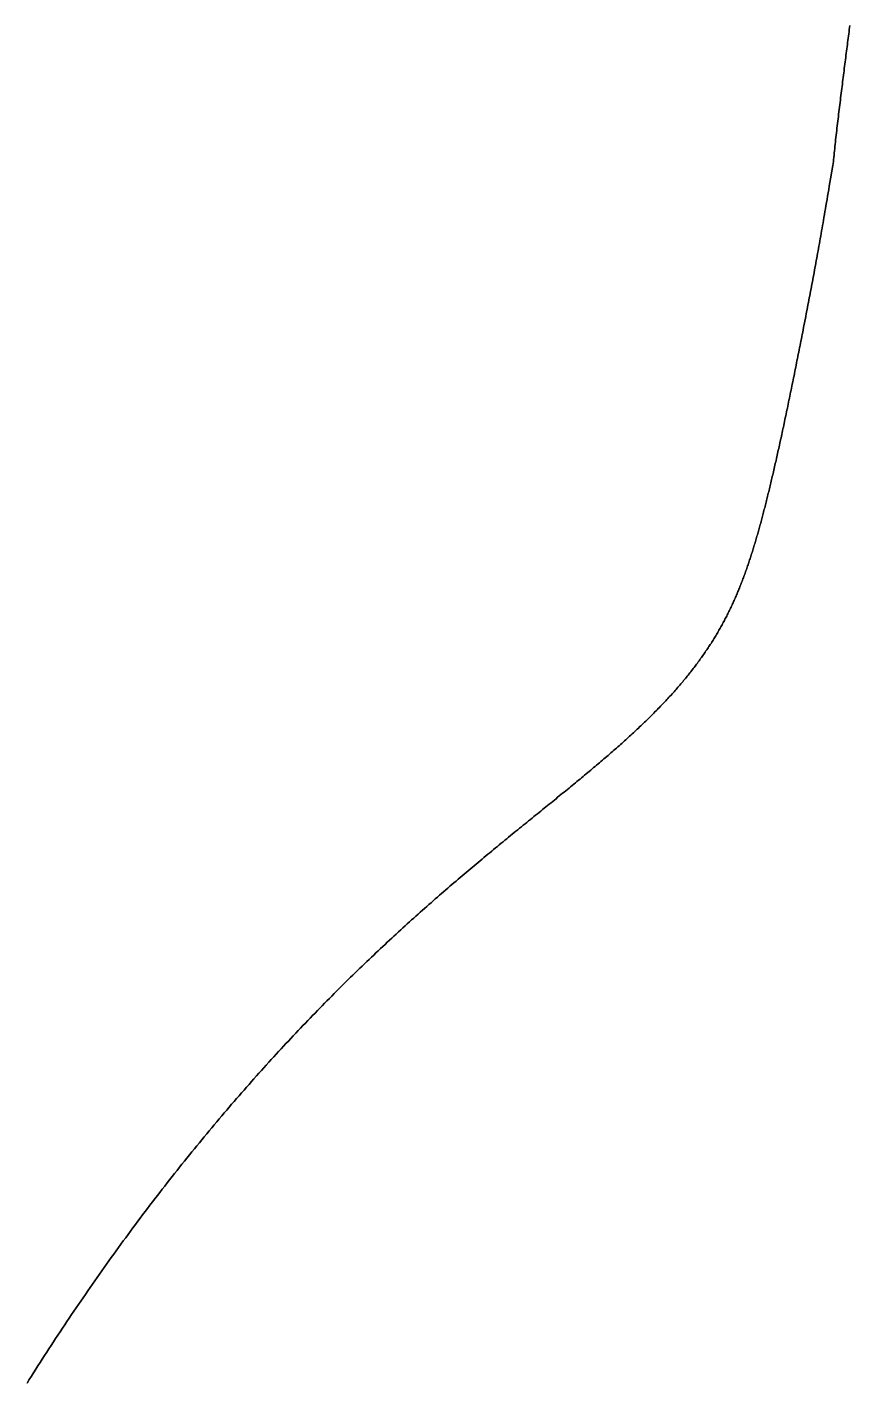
# Model space of a CAD drawing. Header units: inches. Extents: x 130170 to 284068, y 377793 to 804530.
# Drawn here: x 249252.3 to 249292.2, y 749375.7 to 749441.5 of the extents above; entities that cross this region are included whole.
import ezdxf

# ---------------------------------------------------------------- set-up
doc = ezdxf.new("R2010")
doc.units = ezdxf.units.IN
doc.header["$MEASUREMENT"] = 0
doc.layers.add('muni_il', color=7, linetype='Continuous')

msp = doc.modelspace()

# ---------------------------------------------------------------- linework, layer by layer
at = {"layer": 'muni_il'}
for points in [[(249292.224, 749441.571), (249292.211, 749441.467), (249292.197, 749441.363), (249292.184, 749441.259), (249292.17, 749441.155), (249292.156, 749441.05), (249292.143, 749440.946), (249292.13, 749440.842), (249292.116, 749440.738), (249292.103, 749440.634), (249292.089, 749440.53), (249292.076, 749440.425), (249292.062, 749440.32), (249292.049, 749440.216), (249292.035, 749440.111), (249292.022, 749440.005), (249292.008, 749439.9), (249291.995, 749439.794), (249291.981, 749439.688), (249291.968, 749439.581), (249291.954, 749439.475), (249291.94, 749439.367), (249291.927, 749439.26), (249291.913, 749439.152), (249291.899, 749439.044), (249291.885, 749438.935), (249291.872, 749438.826), (249291.858, 749438.717), (249291.844, 749438.607), (249291.83, 749438.497), (249291.817, 749438.386), (249291.803, 749438.275), (249291.789, 749438.163), (249291.775, 749438.052), (249291.761, 749437.94), (249291.747, 749437.827), (249291.733, 749437.714), (249291.72, 749437.601), (249291.706, 749437.488), (249291.692, 749437.374), (249291.678, 749437.261), (249291.665, 749437.147), (249291.651, 749437.033), (249291.638, 749436.919), (249291.624, 749436.806), (249291.611, 749436.692), (249291.598, 749436.579), (249291.585, 749436.465), (249291.572, 749436.353), (249291.559, 749436.24), (249291.547, 749436.128), (249291.534, 749436.017), (249291.522, 749435.907), (249291.51, 749435.797), (249291.499, 749435.688), (249291.487, 749435.58), (249291.476, 749435.473), (249291.465, 749435.368), (249291.454, 749435.263), (249291.443, 749435.16), (249291.433, 749435.058), (249291.423, 749434.958), (249291.414, 749434.859), (249291.404, 749434.762), (249291.351, 749434.497), (249291.286, 749434.12), (249291.256, 749433.941), (249291.226, 749433.766), (249291.197, 749433.597), (249291.169, 749433.433), (249291.142, 749433.273), (249291.115, 749433.117), (249291.089, 749432.964), (249291.064, 749432.816), (249291.039, 749432.67), (249291.015, 749432.527), (249290.99, 749432.387), (249290.967, 749432.25), (249290.943, 749432.114), (249290.92, 749431.981), (249290.898, 749431.85), (249290.875, 749431.721), (249290.853, 749431.593), (249290.831, 749431.467), (249290.809, 749431.343), (249290.787, 749431.219), (249290.765, 749431.097), (249290.743, 749430.976), (249290.722, 749430.855), (249290.7, 749430.736), (249290.679, 749430.617), (249290.658, 749430.499), (249290.637, 749430.382), (249290.615, 749430.266), (249290.594, 749430.15), (249290.573, 749430.034), (249290.552, 749429.919), (249290.531, 749429.804), (249290.509, 749429.69), (249290.488, 749429.576), (249290.467, 749429.462), (249290.446, 749429.348), (249290.425, 749429.235), (249290.403, 749429.122), (249290.382, 749429.009), (249290.361, 749428.897), (249290.34, 749428.784), (249290.318, 749428.672), (249290.297, 749428.56), (249290.276, 749428.448), (249290.254, 749428.336), (249290.233, 749428.224), (249290.212, 749428.113), (249290.19, 749428.002), (249290.169, 749427.89), (249290.147, 749427.779), (249290.126, 749427.669), (249290.105, 749427.558), (249290.083, 749427.448), (249290.062, 749427.337), (249290.04, 749427.227), (249290.019, 749427.117), (249289.997, 749427.007), (249289.976, 749426.898), (249289.955, 749426.789), (249289.933, 749426.68), (249289.912, 749426.571), (249289.89, 749426.462), (249289.869, 749426.354), (249289.848, 749426.246), (249289.827, 749426.138), (249289.805, 749426.031), (249289.784, 749425.924), (249289.763, 749425.817), (249289.742, 749425.711), (249289.721, 749425.605), (249289.7, 749425.499), (249289.678, 749425.394), (249289.657, 749425.288), (249289.636, 749425.184), (249289.616, 749425.08), (249289.595, 749424.976), (249289.574, 749424.872), (249289.553, 749424.769), (249289.532, 749424.667), (249289.512, 749424.564), (249289.491, 749424.463), (249289.471, 749424.361), (249289.45, 749424.26), (249289.43, 749424.16), (249289.409, 749424.06), (249289.389, 749423.96), (249289.369, 749423.861), (249289.348, 749423.762), (249289.328, 749423.664), (249289.308, 749423.567), (249289.288, 749423.469), (249289.268, 749423.373), (249289.248, 749423.276), (249289.228, 749423.181), (249289.208, 749423.085), (249289.189, 749422.991), (249289.169, 749422.896), (249289.149, 749422.803), (249289.13, 749422.709), (249289.11, 749422.617), (249289.091, 749422.524), (249289.071, 749422.432), (249289.052, 749422.341), (249289.033, 749422.25), (249289.014, 749422.16), (249288.995, 749422.07), (249288.975, 749421.981), (249288.956, 749421.892), (249288.937, 749421.804), (249288.919, 749421.716), (249288.9, 749421.629), (249288.881, 749421.542), (249288.862, 749421.455), (249288.843, 749421.37), (249288.825, 749421.284), (249288.806, 749421.199), (249288.787, 749421.115), (249288.769, 749421.031), (249288.751, 749420.947), (249288.732, 749420.864), (249288.714, 749420.781), (249288.695, 749420.699), (249288.677, 749420.617), (249288.659, 749420.536), (249288.64, 749420.455), (249288.622, 749420.375), (249288.604, 749420.295), (249288.586, 749420.216), (249288.568, 749420.136), (249288.55, 749420.058), (249288.532, 749419.979), (249288.514, 749419.902), (249288.496, 749419.824), (249288.478, 749419.747), (249288.46, 749419.671), (249288.442, 749419.595), (249288.425, 749419.519), (249288.407, 749419.443), (249288.389, 749419.369), (249288.371, 749419.294), (249288.354, 749419.22), (249288.336, 749419.146), (249288.318, 749419.072), (249288.3, 749418.999), (249288.283, 749418.927), (249288.265, 749418.854), (249288.247, 749418.782), (249288.23, 749418.711), (249288.212, 749418.639), (249288.195, 749418.568), (249288.177, 749418.498), (249288.159, 749418.428), (249288.142, 749418.358), (249288.124, 749418.288), (249288.106, 749418.219), (249288.089, 749418.15), (249288.071, 749418.081), (249288.053, 749418.013), (249288.036, 749417.945), (249288.018, 749417.877), (249288, 749417.81), (249287.983, 749417.743), (249287.965, 749417.676), (249287.947, 749417.61), (249287.93, 749417.544), (249287.912, 749417.478), (249287.894, 749417.412), (249287.876, 749417.347), (249287.858, 749417.282), (249287.84, 749417.217), (249287.823, 749417.153), (249287.805, 749417.088), (249287.787, 749417.024), (249287.769, 749416.961), (249287.751, 749416.897), (249287.733, 749416.834), (249287.714, 749416.771), (249287.696, 749416.708), (249287.678, 749416.646), (249287.66, 749416.584), (249287.642, 749416.522), (249287.623, 749416.46), (249287.605, 749416.399), (249287.586, 749416.337), (249287.568, 749416.276), (249287.549, 749416.215), (249287.53, 749416.155), (249287.512, 749416.094), (249287.493, 749416.034), (249287.474, 749415.974), (249287.455, 749415.914), (249287.436, 749415.855), (249287.417, 749415.795), (249287.397, 749415.736), (249287.378, 749415.677), (249287.359, 749415.618), (249287.339, 749415.559), (249287.32, 749415.501), (249287.3, 749415.443), (249287.28, 749415.384), (249287.261, 749415.327), (249287.241, 749415.269), (249287.221, 749415.211), (249287.2, 749415.154), (249287.18, 749415.096), (249287.16, 749415.039), (249287.139, 749414.982), (249287.119, 749414.925), (249287.098, 749414.869), (249287.077, 749414.812), (249287.056, 749414.755), (249287.035, 749414.699), (249287.013, 749414.643), (249286.992, 749414.587), (249286.97, 749414.531), (249286.949, 749414.475), (249286.927, 749414.42), (249286.905, 749414.364), (249286.883, 749414.309), (249286.86, 749414.253), (249286.838, 749414.198), (249286.815, 749414.143), (249286.792, 749414.088), (249286.77, 749414.033), (249286.746, 749413.978), (249286.723, 749413.924), (249286.7, 749413.869), (249286.676, 749413.814), (249286.652, 749413.76), (249286.628, 749413.706), (249286.604, 749413.651), (249286.579, 749413.597), (249286.555, 749413.543), (249286.53, 749413.489), (249286.505, 749413.435), (249286.48, 749413.381), (249286.454, 749413.327), (249286.429, 749413.273), (249286.403, 749413.219), (249286.377, 749413.166), (249286.351, 749413.112), (249286.324, 749413.059), (249286.298, 749413.005), (249286.271, 749412.952), (249286.244, 749412.898), (249286.216, 749412.845), (249286.189, 749412.791), (249286.161, 749412.738), (249286.133, 749412.685), (249286.105, 749412.632), (249286.076, 749412.579), (249286.047, 749412.525), (249286.018, 749412.472), (249285.989, 749412.419), (249285.959, 749412.366), (249285.93, 749412.313), (249285.899, 749412.26), (249285.869, 749412.207), (249285.839, 749412.154), (249285.808, 749412.101), (249285.776, 749412.048), (249285.745, 749411.995), (249285.713, 749411.942), (249285.682, 749411.889), (249285.649, 749411.836), (249285.617, 749411.783), (249285.584, 749411.73), (249285.551, 749411.677), (249285.518, 749411.624), (249285.484, 749411.571), (249285.45, 749411.519), (249285.416, 749411.466), (249285.381, 749411.413), (249285.346, 749411.36), (249285.311, 749411.307), (249285.276, 749411.254), (249285.24, 749411.201), (249285.204, 749411.148), (249285.168, 749411.095), (249285.131, 749411.042), (249285.094, 749410.989), (249285.057, 749410.936), (249285.019, 749410.883), (249284.981, 749410.829), (249284.943, 749410.776), (249284.904, 749410.723), (249284.866, 749410.67), (249284.826, 749410.617), (249284.787, 749410.564), (249284.747, 749410.51), (249284.707, 749410.457), (249284.666, 749410.404), (249284.625, 749410.351), (249284.584, 749410.297), (249284.543, 749410.244), (249284.501, 749410.191), (249284.459, 749410.137), (249284.416, 749410.084), (249284.373, 749410.03), (249284.33, 749409.977), (249284.287, 749409.923), (249284.243, 749409.869), (249284.198, 749409.816), (249284.154, 749409.762), (249284.109, 749409.708), (249284.064, 749409.654), (249284.018, 749409.601), (249283.972, 749409.547), (249283.926, 749409.493), (249283.879, 749409.439), (249283.832, 749409.385), (249283.785, 749409.331), (249283.737, 749409.277), (249283.689, 749409.223), (249283.64, 749409.168), (249283.592, 749409.114), (249283.543, 749409.06), (249283.493, 749409.006), (249283.443, 749408.951), (249283.393, 749408.897), (249283.342, 749408.842), (249283.291, 749408.788), (249283.24, 749408.733), (249283.188, 749408.678), (249283.136, 749408.624), (249283.084, 749408.569), (249283.031, 749408.514), (249282.978, 749408.459), (249282.925, 749408.404), (249282.871, 749408.349), (249282.817, 749408.294), (249282.762, 749408.239), (249282.707, 749408.183), (249282.652, 749408.128), (249282.596, 749408.072), (249282.54, 749408.017), (249282.484, 749407.961), (249282.427, 749407.906), (249282.37, 749407.85), (249282.313, 749407.794), (249282.255, 749407.738), (249282.196, 749407.683), (249282.138, 749407.626), (249282.079, 749407.57), (249282.02, 749407.514), (249281.96, 749407.458), (249281.9, 749407.401), (249281.84, 749407.345), (249281.779, 749407.288), (249281.718, 749407.232), (249281.656, 749407.175), (249281.594, 749407.118), (249281.532, 749407.061), (249281.47, 749407.004), (249281.407, 749406.947), (249281.343, 749406.89), (249281.28, 749406.832), (249281.216, 749406.775), (249281.151, 749406.717), (249281.087, 749406.659), (249281.021, 749406.602), (249280.956, 749406.544), (249280.89, 749406.485), (249280.824, 749406.427), (249280.757, 749406.369), (249280.69, 749406.31), (249280.623, 749406.252), (249280.555, 749406.193), (249280.487, 749406.134), (249280.419, 749406.075), (249280.35, 749406.016), (249280.281, 749405.957), (249280.212, 749405.897), (249280.142, 749405.838), (249280.071, 749405.778), (249280.001, 749405.718), (249279.93, 749405.658), (249279.859, 749405.598), (249279.787, 749405.538), (249279.715, 749405.477), (249279.643, 749405.416), (249279.57, 749405.355), (249279.497, 749405.294), (249279.424, 749405.233), (249279.35, 749405.172), (249279.276, 749405.11), (249279.201, 749405.048), (249279.126, 749404.986), (249279.051, 749404.924), (249278.975, 749404.862), (249278.899, 749404.799), (249278.823, 749404.736), (249278.746, 749404.673), (249278.669, 749404.61), (249278.592, 749404.547), (249278.514, 749404.483), (249278.436, 749404.419), (249278.358, 749404.355), (249278.279, 749404.291), (249278.2, 749404.226), (249278.12, 749404.162), (249278.04, 749404.097), (249277.96, 749404.031), (249277.879, 749403.966), (249277.799, 749403.9), (249277.717, 749403.834), (249277.636, 749403.768), (249277.554, 749403.701), (249277.471, 749403.634), (249277.389, 749403.567), (249277.305, 749403.5), (249277.222, 749403.432), (249277.138, 749403.364), (249277.054, 749403.296), (249276.97, 749403.228), (249276.885, 749403.159), (249276.8, 749403.09), (249276.714, 749403.02), (249276.628, 749402.951), (249276.542, 749402.881), (249276.456, 749402.81), (249276.369, 749402.74), (249276.281, 749402.669), (249276.194, 749402.597), (249276.106, 749402.526), (249276.017, 749402.454), (249275.929, 749402.382), (249275.84, 749402.309), (249275.75, 749402.236), (249275.661, 749402.162), (249275.57, 749402.089), (249275.48, 749402.015), (249275.389, 749401.94), (249275.298, 749401.865), (249275.207, 749401.79), (249275.115, 749401.715), (249275.023, 749401.639), (249274.93, 749401.562), (249274.837, 749401.486), (249274.744, 749401.408), (249274.651, 749401.331), (249274.557, 749401.253), (249274.462, 749401.175), (249274.368, 749401.096), (249274.273, 749401.016), (249274.178, 749400.937), (249274.082, 749400.857), (249273.986, 749400.776), (249273.89, 749400.696), (249273.793, 749400.614), (249273.696, 749400.532), (249273.599, 749400.45), (249273.501, 749400.367), (249273.403, 749400.284), (249273.305, 749400.201), (249273.206, 749400.117), (249273.107, 749400.032), (249273.008, 749399.947), (249272.908, 749399.862), (249272.808, 749399.776), (249272.708, 749399.689), (249272.607, 749399.602), (249272.506, 749399.515), (249272.405, 749399.427), (249272.303, 749399.339), (249272.202, 749399.25), (249272.099, 749399.161), (249271.997, 749399.071), (249271.894, 749398.98), (249271.79, 749398.889), (249271.687, 749398.798), (249271.583, 749398.706), (249271.479, 749398.613), (249271.374, 749398.52), (249271.27, 749398.427), (249271.164, 749398.333), (249271.059, 749398.238), (249270.953, 749398.143), (249270.847, 749398.047), (249270.741, 749397.951), (249270.634, 749397.854), (249270.527, 749397.757), (249270.42, 749397.659), (249270.312, 749397.56), (249270.205, 749397.461), (249270.096, 749397.362), (249269.988, 749397.261), (249269.879, 749397.161), (249269.77, 749397.059), (249269.661, 749396.958), (249269.551, 749396.855), (249269.442, 749396.752), (249269.331, 749396.648), (249269.221, 749396.544), (249269.11, 749396.439), (249268.999, 749396.334), (249268.888, 749396.228), (249268.777, 749396.122), (249268.665, 749396.014), (249268.553, 749395.907), (249268.441, 749395.798), (249268.328, 749395.689), (249268.215, 749395.58), (249268.102, 749395.47), (249267.989, 749395.359), (249267.876, 749395.248), (249267.762, 749395.136), (249267.648, 749395.023), (249267.534, 749394.91), (249267.419, 749394.796), (249267.305, 749394.682), (249267.19, 749394.567), (249267.075, 749394.452), (249266.959, 749394.335), (249266.844, 749394.219), (249266.728, 749394.101), (249266.612, 749393.983), (249266.496, 749393.865), (249266.38, 749393.745), (249266.263, 749393.626), (249266.146, 749393.505), (249266.029, 749393.384), (249265.912, 749393.262), (249265.795, 749393.14), (249265.678, 749393.017), (249265.56, 749392.894), (249265.442, 749392.77), (249265.324, 749392.645), (249265.206, 749392.52), (249265.088, 749392.394), (249264.97, 749392.267), (249264.851, 749392.14), (249264.732, 749392.013), (249264.614, 749391.884), (249264.495, 749391.755), (249264.376, 749391.626), (249264.256, 749391.496), (249264.137, 749391.365), (249264.018, 749391.234), (249263.898, 749391.102), (249263.779, 749390.97), (249263.659, 749390.837), (249263.539, 749390.703), (249263.419, 749390.569), (249263.299, 749390.434), (249263.179, 749390.299), (249263.059, 749390.163), (249262.939, 749390.026), (249262.818, 749389.889), (249262.698, 749389.752), (249262.578, 749389.614), (249262.457, 749389.475), (249262.337, 749389.336), (249262.216, 749389.196), (249262.096, 749389.055), (249261.975, 749388.914), (249261.855, 749388.773), (249261.734, 749388.631), (249261.613, 749388.488), (249261.493, 749388.345), (249261.372, 749388.202), (249261.251, 749388.057), (249261.131, 749387.913), (249261.01, 749387.768), (249260.889, 749387.622), (249260.769, 749387.476), (249260.648, 749387.329), (249260.528, 749387.182), (249260.407, 749387.034), (249260.287, 749386.886), (249260.167, 749386.737), (249260.046, 749386.588), (249259.926, 749386.439), (249259.806, 749386.289), (249259.686, 749386.138), (249259.566, 749385.987), (249259.446, 749385.836), (249259.326, 749385.684), (249259.206, 749385.531), (249259.086, 749385.379), (249258.967, 749385.226), (249258.847, 749385.072), (249258.728, 749384.918), (249258.609, 749384.763), (249258.49, 749384.609), (249258.371, 749384.453), (249258.252, 749384.298), (249258.133, 749384.142), (249258.015, 749383.985), (249257.897, 749383.828), (249257.778, 749383.671), (249257.66, 749383.514), (249257.542, 749383.356), (249257.425, 749383.198), (249257.307, 749383.039), (249257.19, 749382.88), (249257.073, 749382.721), (249256.956, 749382.561), (249256.839, 749382.401), (249256.723, 749382.241), (249256.606, 749382.081), (249256.49, 749381.92), (249256.374, 749381.759), (249256.259, 749381.597), (249256.143, 749381.436), (249256.028, 749381.274), (249255.913, 749381.112), (249255.799, 749380.949), (249255.684, 749380.787), (249255.57, 749380.624), (249255.456, 749380.461), (249255.343, 749380.297), (249255.229, 749380.134), (249255.116, 749379.97), (249255.003, 749379.806), (249254.891, 749379.642), (249254.779, 749379.478), (249254.667, 749379.313), (249254.555, 749379.148), (249254.444, 749378.984), (249254.333, 749378.819), (249254.222, 749378.653), (249254.112, 749378.488), (249254.002, 749378.323), (249253.892, 749378.157), (249253.782, 749377.991), (249253.673, 749377.826), (249253.565, 749377.66), (249253.457, 749377.494), (249253.349, 749377.328), (249253.241, 749377.162), (249253.134, 749376.996), (249253.027, 749376.83), (249252.92, 749376.663), (249252.814, 749376.497), (249252.708, 749376.331), (249252.603, 749376.165), (249252.498, 749375.998), (249252.393, 749375.832), (249252.289, 749375.666)], [(249252.289, 749375.666), (249252.393, 749375.832), (249252.498, 749375.998), (249252.603, 749376.165), (249252.708, 749376.331), (249252.814, 749376.497), (249252.92, 749376.663), (249253.027, 749376.83), (249253.134, 749376.996), (249253.241, 749377.162), (249253.349, 749377.328), (249253.457, 749377.494), (249253.565, 749377.66), (249253.673, 749377.826), (249253.782, 749377.991), (249253.892, 749378.157), (249254.002, 749378.323), (249254.112, 749378.488), (249254.222, 749378.653), (249254.333, 749378.819), (249254.444, 749378.984), (249254.555, 749379.148), (249254.667, 749379.313), (249254.779, 749379.478), (249254.891, 749379.642), (249255.003, 749379.806), (249255.116, 749379.97), (249255.229, 749380.134), (249255.343, 749380.297), (249255.456, 749380.461), (249255.57, 749380.624), (249255.684, 749380.787), (249255.799, 749380.949), (249255.913, 749381.112), (249256.028, 749381.274), (249256.143, 749381.436), (249256.259, 749381.597), (249256.374, 749381.759), (249256.49, 749381.92), (249256.606, 749382.081), (249256.723, 749382.241), (249256.839, 749382.401), (249256.956, 749382.561), (249257.073, 749382.721), (249257.19, 749382.88), (249257.307, 749383.039), (249257.425, 749383.198), (249257.542, 749383.356), (249257.66, 749383.514), (249257.778, 749383.671), (249257.897, 749383.828), (249258.015, 749383.985), (249258.133, 749384.142), (249258.252, 749384.298), (249258.371, 749384.453), (249258.49, 749384.609), (249258.609, 749384.763), (249258.728, 749384.918), (249258.847, 749385.072), (249258.967, 749385.226), (249259.086, 749385.379), (249259.206, 749385.531), (249259.326, 749385.684), (249259.446, 749385.836), (249259.566, 749385.987), (249259.686, 749386.138), (249259.806, 749386.289), (249259.926, 749386.439), (249260.046, 749386.588), (249260.167, 749386.737), (249260.287, 749386.886), (249260.407, 749387.034), (249260.528, 749387.182), (249260.648, 749387.329), (249260.769, 749387.476), (249260.889, 749387.622), (249261.01, 749387.768), (249261.131, 749387.913), (249261.251, 749388.057), (249261.372, 749388.202), (249261.493, 749388.345), (249261.613, 749388.488), (249261.734, 749388.631), (249261.855, 749388.773), (249261.975, 749388.914), (249262.096, 749389.055), (249262.216, 749389.196), (249262.337, 749389.336), (249262.457, 749389.475), (249262.578, 749389.614), (249262.698, 749389.752), (249262.818, 749389.889), (249262.939, 749390.026), (249263.059, 749390.163), (249263.179, 749390.299), (249263.299, 749390.434), (249263.419, 749390.569), (249263.539, 749390.703), (249263.659, 749390.837), (249263.779, 749390.97), (249263.898, 749391.102), (249264.018, 749391.234), (249264.137, 749391.365), (249264.256, 749391.496), (249264.376, 749391.626), (249264.495, 749391.755), (249264.614, 749391.884), (249264.732, 749392.013), (249264.851, 749392.14), (249264.97, 749392.267), (249265.088, 749392.394), (249265.206, 749392.52), (249265.324, 749392.645), (249265.442, 749392.77), (249265.56, 749392.894), (249265.678, 749393.017), (249265.795, 749393.14), (249265.912, 749393.262), (249266.029, 749393.384), (249266.146, 749393.505), (249266.263, 749393.626), (249266.38, 749393.745), (249266.496, 749393.865), (249266.612, 749393.983), (249266.728, 749394.101), (249266.844, 749394.219), (249266.959, 749394.335), (249267.075, 749394.452), (249267.19, 749394.567), (249267.305, 749394.682), (249267.419, 749394.796), (249267.534, 749394.91), (249267.648, 749395.023), (249267.762, 749395.136), (249267.876, 749395.248), (249267.989, 749395.359), (249268.102, 749395.47), (249268.215, 749395.58), (249268.328, 749395.689), (249268.441, 749395.798), (249268.553, 749395.907), (249268.665, 749396.014), (249268.777, 749396.122), (249268.888, 749396.228), (249268.999, 749396.334), (249269.11, 749396.439), (249269.221, 749396.544), (249269.331, 749396.648), (249269.442, 749396.752), (249269.551, 749396.855), (249269.661, 749396.958), (249269.77, 749397.059), (249269.879, 749397.161), (249269.988, 749397.261), (249270.096, 749397.362), (249270.205, 749397.461), (249270.312, 749397.56), (249270.42, 749397.659), (249270.527, 749397.757), (249270.634, 749397.854), (249270.741, 749397.951), (249270.847, 749398.047), (249270.953, 749398.143), (249271.059, 749398.238), (249271.164, 749398.333), (249271.27, 749398.427), (249271.374, 749398.52), (249271.479, 749398.613), (249271.583, 749398.706), (249271.687, 749398.798), (249271.79, 749398.889), (249271.894, 749398.98), (249271.997, 749399.071), (249272.099, 749399.161), (249272.202, 749399.25), (249272.303, 749399.339), (249272.405, 749399.427), (249272.506, 749399.515), (249272.607, 749399.602), (249272.708, 749399.689), (249272.808, 749399.776), (249272.908, 749399.862), (249273.008, 749399.947), (249273.107, 749400.032), (249273.206, 749400.117), (249273.305, 749400.201), (249273.403, 749400.284), (249273.501, 749400.367), (249273.599, 749400.45), (249273.696, 749400.532), (249273.793, 749400.614), (249273.89, 749400.696), (249273.986, 749400.776), (249274.082, 749400.857), (249274.178, 749400.937), (249274.273, 749401.016), (249274.368, 749401.096), (249274.462, 749401.175), (249274.557, 749401.253), (249274.651, 749401.331), (249274.744, 749401.408), (249274.837, 749401.486), (249274.93, 749401.562), (249275.023, 749401.639), (249275.115, 749401.715), (249275.207, 749401.79), (249275.298, 749401.865), (249275.389, 749401.94), (249275.48, 749402.015), (249275.57, 749402.089), (249275.661, 749402.162), (249275.75, 749402.236), (249275.84, 749402.309), (249275.929, 749402.382), (249276.017, 749402.454), (249276.106, 749402.526), (249276.194, 749402.597), (249276.281, 749402.669), (249276.369, 749402.74), (249276.456, 749402.81), (249276.542, 749402.881), (249276.628, 749402.951), (249276.714, 749403.02), (249276.8, 749403.09), (249276.885, 749403.159), (249276.97, 749403.228), (249277.054, 749403.296), (249277.138, 749403.364), (249277.222, 749403.432), (249277.305, 749403.5), (249277.389, 749403.567), (249277.471, 749403.634), (249277.554, 749403.701), (249277.636, 749403.768), (249277.717, 749403.834), (249277.799, 749403.9), (249277.879, 749403.966), (249277.96, 749404.031), (249278.04, 749404.097), (249278.12, 749404.162), (249278.2, 749404.226), (249278.279, 749404.291), (249278.358, 749404.355), (249278.436, 749404.419), (249278.514, 749404.483), (249278.592, 749404.547), (249278.669, 749404.61), (249278.746, 749404.673), (249278.823, 749404.736), (249278.899, 749404.799), (249278.975, 749404.862), (249279.051, 749404.924), (249279.126, 749404.986), (249279.201, 749405.048), (249279.276, 749405.11), (249279.35, 749405.172), (249279.424, 749405.233), (249279.497, 749405.294), (249279.57, 749405.355), (249279.643, 749405.416), (249279.715, 749405.477), (249279.787, 749405.538), (249279.859, 749405.598), (249279.93, 749405.658), (249280.001, 749405.718), (249280.071, 749405.778), (249280.142, 749405.838), (249280.212, 749405.897), (249280.281, 749405.957), (249280.35, 749406.016), (249280.419, 749406.075), (249280.487, 749406.134), (249280.555, 749406.193), (249280.623, 749406.252), (249280.69, 749406.31), (249280.757, 749406.369), (249280.824, 749406.427), (249280.89, 749406.485), (249280.956, 749406.544), (249281.021, 749406.602), (249281.087, 749406.659), (249281.151, 749406.717), (249281.216, 749406.775), (249281.28, 749406.832), (249281.343, 749406.89), (249281.407, 749406.947), (249281.47, 749407.004), (249281.532, 749407.061), (249281.594, 749407.118), (249281.656, 749407.175), (249281.718, 749407.232), (249281.779, 749407.288), (249281.84, 749407.345), (249281.9, 749407.401), (249281.96, 749407.458), (249282.02, 749407.514), (249282.079, 749407.57), (249282.138, 749407.626), (249282.196, 749407.683), (249282.255, 749407.738), (249282.313, 749407.794), (249282.37, 749407.85), (249282.427, 749407.906), (249282.484, 749407.961), (249282.54, 749408.017), (249282.596, 749408.072), (249282.652, 749408.128), (249282.707, 749408.183), (249282.762, 749408.239), (249282.817, 749408.294), (249282.871, 749408.349), (249282.925, 749408.404), (249282.978, 749408.459), (249283.031, 749408.514), (249283.084, 749408.569), (249283.136, 749408.624), (249283.188, 749408.678), (249283.24, 749408.733), (249283.291, 749408.788), (249283.342, 749408.842), (249283.393, 749408.897), (249283.443, 749408.951), (249283.493, 749409.006), (249283.543, 749409.06), (249283.592, 749409.114), (249283.64, 749409.168), (249283.689, 749409.223), (249283.737, 749409.277), (249283.785, 749409.331), (249283.832, 749409.385), (249283.879, 749409.439), (249283.926, 749409.493), (249283.972, 749409.547), (249284.018, 749409.601), (249284.064, 749409.654), (249284.109, 749409.708), (249284.154, 749409.762), (249284.198, 749409.816), (249284.243, 749409.869), (249284.287, 749409.923), (249284.33, 749409.977), (249284.373, 749410.03), (249284.416, 749410.084), (249284.459, 749410.137), (249284.501, 749410.191), (249284.543, 749410.244), (249284.584, 749410.297), (249284.625, 749410.351), (249284.666, 749410.404), (249284.707, 749410.457), (249284.747, 749410.51), (249284.787, 749410.564), (249284.826, 749410.617), (249284.866, 749410.67), (249284.904, 749410.723), (249284.943, 749410.776), (249284.981, 749410.829), (249285.019, 749410.883), (249285.057, 749410.936), (249285.094, 749410.989), (249285.131, 749411.042), (249285.168, 749411.095), (249285.204, 749411.148), (249285.24, 749411.201), (249285.276, 749411.254), (249285.311, 749411.307), (249285.346, 749411.36), (249285.381, 749411.413), (249285.416, 749411.466), (249285.45, 749411.519), (249285.484, 749411.571), (249285.518, 749411.624), (249285.551, 749411.677), (249285.584, 749411.73), (249285.617, 749411.783), (249285.649, 749411.836), (249285.682, 749411.889), (249285.713, 749411.942), (249285.745, 749411.995), (249285.776, 749412.048), (249285.808, 749412.101), (249285.839, 749412.154), (249285.869, 749412.207), (249285.899, 749412.26), (249285.93, 749412.313), (249285.959, 749412.366), (249285.989, 749412.419), (249286.018, 749412.472), (249286.047, 749412.525), (249286.076, 749412.579), (249286.105, 749412.632), (249286.133, 749412.685), (249286.161, 749412.738), (249286.189, 749412.791), (249286.216, 749412.845), (249286.244, 749412.898), (249286.271, 749412.952), (249286.298, 749413.005), (249286.324, 749413.059), (249286.351, 749413.112), (249286.377, 749413.166), (249286.403, 749413.219), (249286.429, 749413.273), (249286.454, 749413.327), (249286.48, 749413.381), (249286.505, 749413.435), (249286.53, 749413.489), (249286.555, 749413.543), (249286.579, 749413.597), (249286.604, 749413.651), (249286.628, 749413.706), (249286.652, 749413.76), (249286.676, 749413.814), (249286.7, 749413.869), (249286.723, 749413.924), (249286.746, 749413.978), (249286.77, 749414.033), (249286.792, 749414.088), (249286.815, 749414.143), (249286.838, 749414.198), (249286.86, 749414.253), (249286.883, 749414.309), (249286.905, 749414.364), (249286.927, 749414.42), (249286.949, 749414.475), (249286.97, 749414.531), (249286.992, 749414.587), (249287.013, 749414.643), (249287.035, 749414.699), (249287.056, 749414.755), (249287.077, 749414.812), (249287.098, 749414.869), (249287.119, 749414.925), (249287.139, 749414.982), (249287.16, 749415.039), (249287.18, 749415.096), (249287.2, 749415.154), (249287.221, 749415.211), (249287.241, 749415.269), (249287.261, 749415.327), (249287.28, 749415.384), (249287.3, 749415.443), (249287.32, 749415.501), (249287.339, 749415.559), (249287.359, 749415.618), (249287.378, 749415.677), (249287.397, 749415.736), (249287.417, 749415.795), (249287.436, 749415.855), (249287.455, 749415.914), (249287.474, 749415.974), (249287.493, 749416.034), (249287.512, 749416.094), (249287.53, 749416.155), (249287.549, 749416.215), (249287.568, 749416.276), (249287.586, 749416.337), (249287.605, 749416.399), (249287.623, 749416.46), (249287.642, 749416.522), (249287.66, 749416.584), (249287.678, 749416.646), (249287.696, 749416.708), (249287.714, 749416.771), (249287.733, 749416.834), (249287.751, 749416.897), (249287.769, 749416.961), (249287.787, 749417.024), (249287.805, 749417.088), (249287.823, 749417.153), (249287.84, 749417.217), (249287.858, 749417.282), (249287.876, 749417.347), (249287.894, 749417.412), (249287.912, 749417.478), (249287.93, 749417.544), (249287.947, 749417.61), (249287.965, 749417.676), (249287.983, 749417.743), (249288, 749417.81), (249288.018, 749417.877), (249288.036, 749417.945), (249288.053, 749418.013), (249288.071, 749418.081), (249288.089, 749418.15), (249288.106, 749418.219), (249288.124, 749418.288), (249288.142, 749418.358), (249288.159, 749418.428), (249288.177, 749418.498), (249288.195, 749418.568), (249288.212, 749418.639), (249288.23, 749418.711), (249288.247, 749418.782), (249288.265, 749418.854), (249288.283, 749418.927), (249288.3, 749418.999), (249288.318, 749419.072), (249288.336, 749419.146), (249288.354, 749419.22), (249288.371, 749419.294), (249288.389, 749419.369), (249288.407, 749419.443), (249288.425, 749419.519), (249288.442, 749419.595), (249288.46, 749419.671), (249288.478, 749419.747), (249288.496, 749419.824), (249288.514, 749419.902), (249288.532, 749419.979), (249288.55, 749420.058), (249288.568, 749420.136), (249288.586, 749420.216), (249288.604, 749420.295), (249288.622, 749420.375), (249288.64, 749420.455), (249288.659, 749420.536), (249288.677, 749420.617), (249288.695, 749420.699), (249288.714, 749420.781), (249288.732, 749420.864), (249288.751, 749420.947), (249288.769, 749421.031), (249288.787, 749421.115), (249288.806, 749421.199), (249288.825, 749421.284), (249288.843, 749421.37), (249288.862, 749421.455), (249288.881, 749421.542), (249288.9, 749421.629), (249288.919, 749421.716), (249288.937, 749421.804), (249288.956, 749421.892), (249288.975, 749421.981), (249288.995, 749422.07), (249289.014, 749422.16), (249289.033, 749422.25), (249289.052, 749422.341), (249289.071, 749422.432), (249289.091, 749422.524), (249289.11, 749422.617), (249289.13, 749422.709), (249289.149, 749422.803), (249289.169, 749422.896), (249289.189, 749422.991), (249289.208, 749423.085), (249289.228, 749423.181), (249289.248, 749423.276), (249289.268, 749423.373), (249289.288, 749423.469), (249289.308, 749423.567), (249289.328, 749423.664), (249289.348, 749423.762), (249289.369, 749423.861), (249289.389, 749423.96), (249289.409, 749424.06), (249289.43, 749424.16), (249289.45, 749424.26), (249289.471, 749424.361), (249289.491, 749424.463), (249289.512, 749424.564), (249289.532, 749424.667), (249289.553, 749424.769), (249289.574, 749424.872), (249289.595, 749424.976), (249289.616, 749425.08), (249289.636, 749425.184), (249289.657, 749425.288), (249289.678, 749425.394), (249289.7, 749425.499), (249289.721, 749425.605), (249289.742, 749425.711), (249289.763, 749425.817), (249289.784, 749425.924), (249289.805, 749426.031), (249289.827, 749426.138), (249289.848, 749426.246), (249289.869, 749426.354), (249289.89, 749426.462), (249289.912, 749426.571), (249289.933, 749426.68), (249289.955, 749426.789), (249289.976, 749426.898), (249289.997, 749427.007), (249290.019, 749427.117), (249290.04, 749427.227), (249290.062, 749427.337), (249290.083, 749427.448), (249290.105, 749427.558), (249290.126, 749427.669), (249290.147, 749427.779), (249290.169, 749427.89), (249290.19, 749428.002), (249290.212, 749428.113), (249290.233, 749428.224), (249290.254, 749428.336), (249290.276, 749428.448), (249290.297, 749428.56), (249290.318, 749428.672), (249290.34, 749428.784), (249290.361, 749428.897), (249290.382, 749429.009), (249290.403, 749429.122), (249290.425, 749429.235), (249290.446, 749429.348), (249290.467, 749429.462), (249290.488, 749429.576), (249290.509, 749429.69), (249290.531, 749429.804), (249290.552, 749429.919), (249290.573, 749430.034), (249290.594, 749430.15), (249290.615, 749430.266), (249290.637, 749430.382), (249290.658, 749430.499), (249290.679, 749430.617), (249290.7, 749430.736), (249290.722, 749430.855), (249290.743, 749430.976), (249290.765, 749431.097), (249290.787, 749431.219), (249290.809, 749431.343), (249290.831, 749431.467), (249290.853, 749431.593), (249290.875, 749431.721), (249290.898, 749431.85), (249290.92, 749431.981), (249290.943, 749432.114), (249290.967, 749432.25), (249290.99, 749432.387), (249291.015, 749432.527), (249291.039, 749432.67), (249291.064, 749432.816), (249291.089, 749432.964), (249291.115, 749433.117), (249291.142, 749433.273), (249291.169, 749433.433), (249291.197, 749433.597), (249291.226, 749433.766), (249291.256, 749433.941), (249291.286, 749434.12), (249291.351, 749434.497), (249291.404, 749434.762), (249291.414, 749434.859), (249291.423, 749434.958), (249291.433, 749435.058), (249291.443, 749435.16), (249291.454, 749435.263), (249291.465, 749435.368), (249291.476, 749435.473), (249291.487, 749435.58), (249291.499, 749435.688), (249291.51, 749435.797), (249291.522, 749435.907), (249291.534, 749436.017), (249291.547, 749436.128), (249291.559, 749436.24), (249291.572, 749436.353), (249291.585, 749436.465), (249291.598, 749436.579), (249291.611, 749436.692), (249291.624, 749436.806), (249291.638, 749436.919), (249291.651, 749437.033), (249291.665, 749437.147), (249291.678, 749437.261), (249291.692, 749437.374), (249291.706, 749437.488), (249291.72, 749437.601), (249291.733, 749437.714), (249291.747, 749437.827), (249291.761, 749437.94), (249291.775, 749438.052), (249291.789, 749438.163), (249291.803, 749438.275), (249291.817, 749438.386), (249291.83, 749438.497), (249291.844, 749438.607), (249291.858, 749438.717), (249291.872, 749438.826), (249291.885, 749438.935), (249291.899, 749439.044), (249291.913, 749439.152), (249291.927, 749439.26), (249291.94, 749439.367), (249291.954, 749439.475), (249291.968, 749439.581), (249291.981, 749439.688), (249291.995, 749439.794), (249292.008, 749439.9), (249292.022, 749440.005), (249292.035, 749440.111), (249292.049, 749440.216), (249292.062, 749440.32), (249292.076, 749440.425), (249292.089, 749440.53), (249292.103, 749440.634), (249292.116, 749440.738), (249292.13, 749440.842), (249292.143, 749440.946), (249292.156, 749441.05), (249292.17, 749441.155), (249292.184, 749441.259), (249292.197, 749441.363), (249292.211, 749441.467), (249292.224, 749441.571)]]:
    msp.add_lwpolyline(points, dxfattribs=at)

doc.saveas('drawing.dxf')
